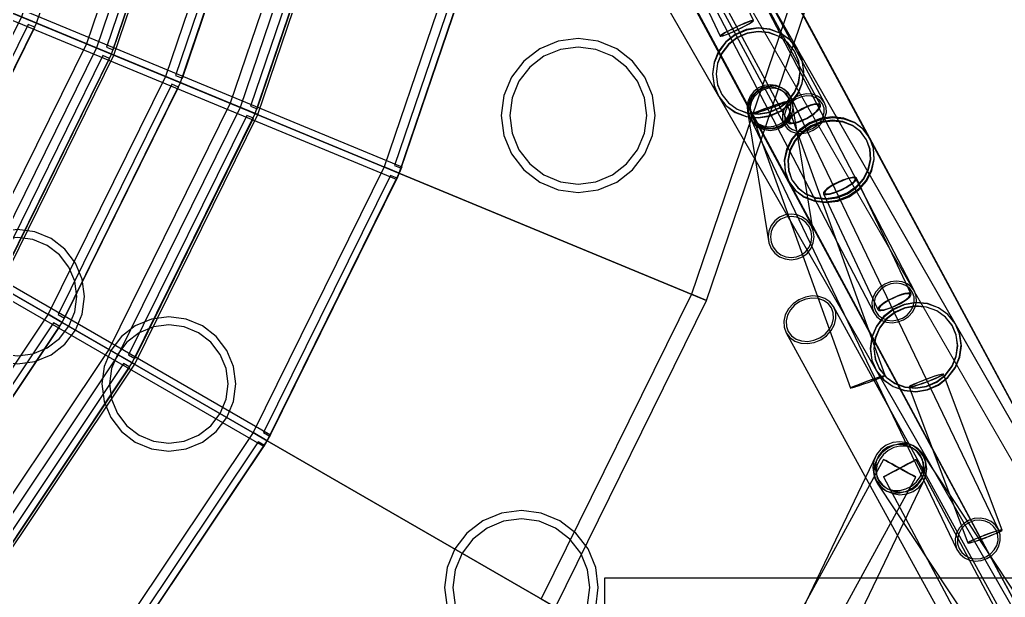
# Model space of a CAD drawing. Header units: millimetres. Extents: x -52000 to 54854, y -52000 to 53750.
# Drawn here: x 19107 to 30001, y -14342 to -7954 of the extents above; entities that cross this region are included whole.
import ezdxf

# ---------------------------------------------------------------- set-up
doc = ezdxf.new("R2010")
doc.units = ezdxf.units.MM
for name, color, linetype, lineweight in [('D-BMK-AXIS', 7, 'Continuous', 13), ('D-STR-BASE', 7, 'Continuous', 25), ('D-STR-DECK', 7, 'Continuous', 25), ('D-STR-STRC', 7, 'Continuous', 25)]:
    doc.layers.add(name, color=color, linetype=linetype, lineweight=lineweight)

msp = doc.modelspace()

# ---------------------------------------------------------------- linework, layer by layer
at = {"layer": 'D-BMK-AXIS'}
msp.add_lwpolyline([(0, 39259.8), (-34000, -19629.9), (34000, -19629.9)], close=True, dxfattribs=at)
at = {"layer": 'D-STR-BASE'}
msp.add_lwpolyline([(25571.8, -21129.9), (35500, -21129.9), (35500, -14129.9), (25571.8, -14129.9)], close=True, dxfattribs=at)
at = {"layer": 'D-STR-DECK'}
for points in [[(5543.3, -2296.1), (20120.6, -8334.2), (21036.3, -5636.7), (5795.6, -1552.9)], [(5543.3, -2296.1), (21711.2, -8993.1), (22699.3, -6082.2), (5795.6, -1552.9)], [(5543.3, -2296.1), (26700.1, -11059.6), (27915.3, -7479.9), (5795.6, -1552.9)], [(5196.2, -3000), (18860.6, -10889.2), (20120.6, -8334.2), (5543.3, -2296.1)], [(5196.2, -3000), (20351.6, -11750), (21711.2, -8993.1), (5543.3, -2296.1)], [(5196.2, -3000), (25028.1, -14450), (26700.1, -11059.6), (5543.3, -2296.1)], [(4760.1, -3652.6), (18643.8, -14305.9), (20351.6, -11750), (5196.2, -3000)], [(4760.1, -3652.6), (22927.9, -17593.2), (25028.1, -14450), (5196.2, -3000)], [(19127.2, -7922.7), (19293.5, -7991.6), (20171.5, -5404.9), (19997.7, -5358.4)], [(19843.4, -8219.4), (20148.3, -8345.7), (21065.3, -5644.4), (20746.5, -5559)], [(19954.3, -8265.3), (20120.6, -8334.2), (21036.3, -5636.7), (20862.4, -5590.1)], [(20066.2, -8256.3), (20140.2, -8286.8), (21022.9, -5686.2), (20945.7, -5665.3)], [(20717.8, -8581.6), (20884.1, -8650.5), (21834.5, -5850.5), (21660.6, -5804)], [(20830.4, -8570.8), (20904.4, -8601.2), (21820.7, -5902), (21743.4, -5881.1)], [(21434, -8878.3), (21738.9, -9004.5), (22728.2, -6090), (22409.5, -6004.6)], [(21544.9, -8924.2), (21711.2, -8993.1), (22699.3, -6082.2), (22525.4, -6035.7)], [(21658.3, -8911.4), (21732.3, -8941.9), (22684.9, -6135.7), (22607.6, -6114.8)], [(23135.5, -9583), (23301.8, -9651.9), (24362.2, -6527.8), (24188.4, -6481.3)], [(23250.4, -9566.5), (23324.4, -9597), (24346.8, -6585.2), (24269.6, -6564.3)], [(16968.1, -6947.2), (23330.5, -9582.6), (23273.1, -9721.2), (16910.7, -7085.8)], [(26533.8, -10990.7), (26700.1, -11059.6), (27915.3, -7479.9), (27741.4, -7433.3)], [(17929.4, -10351.6), (18085.3, -10441.6), (19293.5, -7991.6), (19127.2, -7922.7)], [(18040.5, -10359.1), (18109.9, -10398.9), (19274.6, -8037.1), (19200.8, -8006.3)], [(18600.8, -10739.2), (18886.6, -10904.2), (20148.3, -8345.7), (19843.4, -8219.4)], [(18704.7, -10799.2), (18860.6, -10889.2), (20120.6, -8334.2), (19954.3, -8265.3)], [(18816.8, -10804.9), (18886.2, -10844.7), (20100.9, -8381.6), (20027.1, -8350.8)], [(19420.4, -11212.4), (19576.3, -11302.4), (20884.1, -8650.5), (20717.8, -8581.6)], [(19533.5, -11216.4), (19602.9, -11256.2), (20863.6, -8699.6), (20789.8, -8668.9)], [(20091.8, -11600), (20377.6, -11765), (21738.9, -9004.5), (21434, -8878.3)], [(20195.7, -11660), (20351.6, -11750), (21711.2, -8993.1), (21544.9, -8924.2)], [(20309.8, -11662.2), (20379.2, -11702), (21689.9, -9044.2), (21616.1, -9013.4)], [(15916.2, -9102.6), (21880.1, -12545.9), (21805.1, -12675.8), (15841.2, -9232.5)], [(21686.7, -12520.8), (21842.6, -12610.8), (23301.8, -9651.9), (23135.5, -9583)], [(21802.9, -12519.5), (21872.2, -12559.3), (23278.9, -9706.8), (23205.1, -9676)], [(24872.2, -14360), (25028.1, -14450), (26700.1, -11059.6), (26533.8, -10990.7)], [(17790.7, -13651.3), (17933.6, -13760.9), (19576.3, -11302.4), (19420.4, -11212.4)], [(17902.3, -13670.1), (17965.9, -13718.6), (19549.6, -11348.5), (19480.4, -11308.3)], [(18405.8, -14123.3), (18667.6, -14324.2), (20377.6, -11765), (20091.8, -11600)], [(18501, -14196.3), (18643.8, -14305.9), (20351.6, -11750), (20195.7, -11660)], [(18613.9, -14213.4), (18677.5, -14261.9), (20323.9, -11797.9), (20254.7, -11757.8)], [(19866.9, -15244.4), (20009.7, -15354), (21842.6, -12610.8), (21686.7, -12520.8)], [(19982.2, -15258.2), (20045.8, -15306.8), (21812.8, -12662.2), (21743.6, -12622.1)]]:
    msp.add_lwpolyline(points, close=True, dxfattribs=at)
at = {"layer": 'D-STR-STRC'}
for points in [[(23212.8, -1049.4), (27556.9, -9114.2), (27589.9, -9157.3), (27635.9, -9189.2), (27691.8, -9207.9), (27753.8, -9211.9), (27817.5, -9201.1), (27878.7, -9176.2), (27933.3, -9138.8), (27977.4, -9091.5), (28008.1, -9037.5), (28023.3, -8980.6), (28021.9, -8924.6), (28004.1, -8873.3), (23660, -808.5)], [(24961.6, -4820.3), (27608.5, -9744.2), (27680.6, -9841.8), (27778.2, -9916.2), (27894.8, -9962.6), (28022.4, -9977.7), (28152.2, -9960.5), (28275.5, -9912.2), (28383.9, -9836), (28469.8, -9737.2), (28527.6, -9622.5), (28553.2, -9499.6), (28545, -9377.1), (28503.4, -9263.2), (25856.5, -4339.3)], [(25326.6, -5011), (28548.2, -11193.1), (28582.5, -11240.3), (28629.9, -11276.3), (28687, -11298.6), (28750.1, -11305.7), (28814.7, -11297.2), (28876.5, -11273.5), (28931.3, -11236.4), (28975.3, -11188.3), (29005.6, -11132.6), (29020, -11073), (29017.7, -11013.5), (28998.7, -10958.3), (25777.1, -4776.2)], [(25363.2, -4982.6), (26850.5, -8136.8), (26858.5, -8137.7), (26878.6, -8132.6), (26909.2, -8121.9), (26948.4, -8106.3), (26993.4, -8086.9), (27041.2, -8065), (27088.6, -8042), (27132.2, -8019.6), (27169.2, -7999.3), (27196.9, -7982.5), (27213.6, -7970.3), (27218.1, -7963.5), (25730.8, -4809.3)], [(25371.7, -6259.2), (26832.3, -8801.1), (26912.5, -8902.4), (27017, -8979.1), (27138.7, -9026), (27269.3, -9040), (27400, -9020.1), (27521.7, -8967.6), (27626.2, -8886.1), (27706.4, -8781.1), (27756.9, -8659.9), (27774.1, -8530.7), (27756.9, -8402.2), (27706.4, -8283.3), (26245.9, -5741.5)], [(31381.7, -14618.9), (27406.2, -7233.4), (27340.3, -7147.4), (27248.3, -7083.6), (27136.6, -7046.5), (27012.8, -7038.5), (26885.4, -7060.2), (26762.9, -7110.1), (26653.8, -7184.8), (26565.5, -7279.3), (26504, -7387), (26473.5, -7500.7), (26476.1, -7612.5), (26511.6, -7715), (30487.1, -15100.5)], [(26890.1, -7773), (27601.6, -9090.3), (27615, -9100.5), (27639.6, -9103.4), (27673.9, -9098.8), (27715.4, -9087.1), (27761.3, -9069), (27808.5, -9045.8), (27853.8, -9019), (27894.2, -8990.5), (27926.7, -8962.3), (27949.3, -8936.1), (27960.4, -8913.9), (27959.2, -8897.2), (27247.7, -7579.9)], [(31382.4, -14618.9), (28503.4, -9263.2), (28432.9, -9168.5), (28336.7, -9096.7), (28221.3, -9052.6), (28094.7, -9039.3), (27965.4, -9057.6), (27842.3, -9106.3), (27733.8, -9182.1), (27647.2, -9279.8), (27588.5, -9392.8), (27561.6, -9513.3), (27568.5, -9633.2), (27608.5, -9744.2), (30487.5, -15099.9)], [(31964.4, -18158.4), (28104, -11127.9), (28063.6, -11075.5), (28008, -11036.6), (27941.1, -11013.7), (27867.3, -11008.4), (27791.7, -11021.1), (27719.5, -11050.9), (27655.6, -11095.9), (27604.3, -11152.8), (27569.2, -11217.9), (27552.5, -11286.6), (27555.6, -11354.4), (27578.1, -11416.7), (31438.4, -18447.2)], [(31342.5, -14611.7), (29446.9, -11312.6), (29367.1, -11214.6), (29263.2, -11141.3), (29142.1, -11097.5), (29012.2, -11086.3), (28882.3, -11108.4), (28761.2, -11162.3), (28657.2, -11244.4), (28577.4, -11349.1), (28527.3, -11469.1), (28510.2, -11596.4), (28527.3, -11722.3), (28577.4, -11838.1), (30473.1, -15137.3)], [(27694.9, -15993), (29093.6, -13067.9), (29123.4, -12998.2), (29133.5, -12922.8), (29123.4, -12847), (29093.6, -12775.8), (29046.2, -12714.1), (28984.4, -12666.2), (28912.5, -12635.2), (28835.3, -12623.3), (28758.1, -12631.4), (28686.2, -12658.8), (28624.4, -12703.7), (28577, -12763), (27178.3, -15688.1)], [(33085.7, -18792), (29085.4, -12749.8), (29039.8, -12699.5), (28980.3, -12663.8), (28910.9, -12645.3), (28836.3, -12645.2), (28761.6, -12663.5), (28692, -12699), (28632.2, -12749.3), (28586.1, -12810.8), (28557.1, -12879.5), (28547, -12950.7), (28556.6, -13019.4), (28585.1, -13081), (32585.4, -19123.2)]]:
    msp.add_lwpolyline(points, dxfattribs=at)
for points in [[(27269.3, -8044.4), (27138.7, -8064.3), (27017, -8116.8), (26912.5, -8198.3), (26832.3, -8303.3), (26781.8, -8424.5), (26764.6, -8553.7), (26781.8, -8682.2), (26832.3, -8801.1), (26912.5, -8902.4), (27017, -8979.1), (27138.7, -9026), (27269.3, -9040), (27400, -9020.1), (27521.7, -8967.6), (27626.2, -8886.1), (27706.4, -8781.1), (27756.9, -8659.9), (27774.1, -8530.7), (27756.9, -8402.2), (27706.4, -8283.3), (27626.2, -8182.1), (27521.7, -8105.3), (27400, -8058.4)], [(26765.9, -8558.3), (26783.1, -8685.5), (26833.4, -8803), (28576.2, -11836.1), (28656.2, -11935.8), (28760.5, -12010.9), (28881.9, -12056.4), (29012.2, -12069), (29142.5, -12048), (29263.9, -11994.8), (29368.1, -11913.1), (29448.1, -11808.3), (29498.4, -11687.6), (29515.6, -11559.3), (29498.4, -11432), (29448.1, -11314.6), (27705.3, -8281.4), (27625.3, -8181.7), (27521, -8106.6), (27399.6, -8061.2), (27269.3, -8048.5), (27139.1, -8069.5), (27017.6, -8122.7), (26913.4, -8204.5), (26833.4, -8309.3), (26783.1, -8430)], [(27269.3, -8048.5), (27139.1, -8069.5), (27017.6, -8122.7), (26913.4, -8204.5), (26833.4, -8309.3), (26783.1, -8430), (26765.9, -8558.3), (26783.1, -8685.5), (26833.4, -8803), (26913.4, -8902.7), (27017.6, -8977.8), (27139.1, -9023.2), (27269.3, -9035.9), (27399.6, -9014.9), (27521, -8961.7), (27625.3, -8879.9), (27705.3, -8775.1), (27755.6, -8654.4), (27772.8, -8526.1), (27755.6, -8398.9), (27705.3, -8281.4), (27625.3, -8181.7), (27521, -8106.6), (27399.6, -8061.2)], [(27218.1, -7963.5), (27210, -7962.6), (27189.9, -7967.7), (27159.3, -7978.4), (27120.1, -7994), (27075.1, -8013.4), (27027.3, -8035.3), (26979.9, -8058.3), (26936.3, -8080.6), (26899.4, -8101), (26871.6, -8117.8), (26854.9, -8130), (26850.5, -8136.8), (26858.5, -8137.7), (26878.6, -8132.6), (26909.2, -8121.9), (26948.4, -8106.3), (26993.4, -8086.9), (27041.2, -8065), (27088.6, -8042), (27132.2, -8019.6), (27169.2, -7999.3), (27196.9, -7982.5), (27213.6, -7970.3)], [(27203.6, -7970.3), (27196.2, -7969.5), (27177.7, -7974.2), (27149.4, -7984), (27113.4, -7998.4), (27071.9, -8016.3), (27027.8, -8036.5), (26984.2, -8057.6), (26944, -8078.2), (26910, -8097), (26884.4, -8112.5), (26869, -8123.7), (26864.9, -8130), (26872.4, -8130.8), (26890.8, -8126.1), (26919.1, -8116.3), (26955.2, -8101.9), (26996.7, -8084), (27040.7, -8063.8), (27084.3, -8042.7), (27124.5, -8022), (27158.5, -8003.3), (27184.1, -7987.8), (27199.5, -7976.6)], [(26130.9, -9013.9), (26101.9, -8793.7), (26017, -8588.6), (25881.8, -8412.5), (25705.7, -8277.3), (25500.5, -8192.4), (25280.4, -8163.4), (25060.3, -8192.4), (24855.2, -8277.3), (24679, -8412.5), (24543.9, -8588.6), (24458.9, -8793.7), (24429.9, -9013.9), (24458.9, -9234), (24543.9, -9439.1), (24679, -9615.2), (24855.2, -9750.4), (25060.3, -9835.4), (25280.4, -9864.3), (25500.5, -9835.4), (25705.7, -9750.4), (25881.8, -9615.2), (26017, -9439.1), (26101.9, -9234)], [(26130.9, -9013.9), (26101.9, -8793.7), (26017, -8588.6), (25881.8, -8412.5), (25705.7, -8277.3), (25500.5, -8192.4), (25280.4, -8163.4), (25060.3, -8192.4), (24855.2, -8277.3), (24679, -8412.5), (24543.9, -8588.6), (24458.9, -8793.7), (24429.9, -9013.9), (24458.9, -9234), (24543.9, -9439.1), (24679, -9615.2), (24855.2, -9750.4), (25060.3, -9835.4), (25280.4, -9864.3), (25500.5, -9835.4), (25705.7, -9750.4), (25881.8, -9615.2), (26017, -9439.1), (26101.9, -9234)], [(27269.3, -8083.6), (27149, -8102), (27036.9, -8150.3), (26940.6, -8225.4), (26866.7, -8322.1), (26820.2, -8433.8), (26804.4, -8552.8), (26820.2, -8671.1), (26866.7, -8780.7), (26940.6, -8874), (27036.9, -8944.7), (27149, -8987.9), (27269.3, -9000.8), (27389.7, -8982.4), (27501.8, -8934.1), (27598.1, -8859), (27672, -8762.3), (27718.5, -8650.7), (27734.3, -8531.6), (27718.5, -8413.3), (27672, -8303.7), (27598.1, -8210.4), (27501.8, -8139.7), (27389.7, -8096.5)], [(27269.3, -8087.4), (27149.3, -8106.7), (27037.5, -8155.7), (26941.4, -8231.1), (26867.7, -8327.6), (26821.4, -8438.8), (26805.6, -8557), (26821.4, -8674.2), (26867.7, -8782.4), (26941.4, -8874.3), (27037.5, -8943.5), (27149.3, -8985.3), (27269.3, -8997), (27389.4, -8977.7), (27501.2, -8928.7), (27597.3, -8853.3), (27671, -8756.8), (27717.3, -8645.6), (27733.1, -8527.4), (27717.3, -8410.2), (27671, -8302), (27597.3, -8210.1), (27501.2, -8140.9), (27389.4, -8099.1)], [(26037.9, -9013.9), (26012.1, -8817.8), (25936.4, -8635.1), (25816.1, -8478.2), (25659.2, -8357.8), (25476.5, -8282.2), (25280.4, -8256.3), (25084.4, -8282.2), (24901.7, -8357.8), (24744.8, -8478.2), (24624.4, -8635.1), (24548.7, -8817.8), (24522.9, -9013.9), (24548.7, -9209.9), (24624.4, -9392.6), (24744.8, -9549.5), (24901.7, -9669.9), (25084.4, -9745.6), (25280.4, -9771.4), (25476.5, -9745.6), (25659.2, -9669.9), (25816.1, -9549.5), (25936.4, -9392.6), (26012.1, -9209.9)], [(26037.9, -9013.9), (26012.1, -8817.8), (25936.4, -8635.1), (25816.1, -8478.2), (25659.2, -8357.8), (25476.5, -8282.2), (25280.4, -8256.3), (25084.4, -8282.2), (24901.7, -8357.8), (24744.8, -8478.2), (24624.4, -8635.1), (24548.7, -8817.8), (24522.9, -9013.9), (24548.7, -9209.9), (24624.4, -9392.6), (24744.8, -9549.5), (24901.7, -9669.9), (25084.4, -9745.6), (25280.4, -9771.4), (25476.5, -9745.6), (25659.2, -9669.9), (25816.1, -9549.5), (25936.4, -9392.6), (26012.1, -9209.9)], [(27147.9, -8926.6), (27156.6, -8991.9), (27388.9, -10422.6), (27414.2, -10483.4), (27454.6, -10535.6), (27507.2, -10575.6), (27568.4, -10600.7), (27634.2, -10609.1), (27699.9, -10600.4), (27761.1, -10575.1), (27813.7, -10534.8), (27854.1, -10482.5), (27879.5, -10421.6), (27888.1, -10356.3), (27879.5, -10291), (27647.2, -8860.3), (27621.8, -8799.5), (27581.5, -8747.3), (27528.9, -8707.3), (27467.6, -8682.2), (27401.9, -8673.8), (27336.2, -8682.5), (27274.9, -8707.9), (27222.3, -8748.1), (27182, -8800.4), (27156.6, -8861.3)], [(27401.9, -8673.8), (27336.2, -8682.5), (27274.9, -8707.9), (27222.3, -8748.1), (27182, -8800.4), (27156.6, -8861.3), (27147.9, -8926.6), (27156.6, -8991.9), (27182, -9052.7), (27222.3, -9104.9), (27274.9, -9144.9), (27336.2, -9170), (27401.9, -9178.4), (27467.6, -9169.7), (27528.9, -9144.3), (27581.5, -9104.1), (27621.8, -9051.8), (27647.2, -8990.9), (27655.9, -8925.6), (27647.2, -8860.3), (27621.8, -8799.5), (27581.5, -8747.3), (27528.9, -8707.3), (27467.6, -8682.2)], [(27158.1, -8913.5), (27159.7, -8975.4), (27178, -9033.8), (29467.6, -13813.3), (29501.6, -13864.2), (29548.9, -13904.2), (29606.3, -13930.5), (29669.8, -13941.3), (29735.2, -13935.9), (29797.9, -13914.7), (29853.7, -13879.1), (29898.9, -13831.6), (29930.2, -13775.3), (29945.7, -13714.1), (29944.2, -13652.2), (29925.8, -13593.8), (27636.2, -8814.3), (27602.2, -8763.4), (27554.9, -8723.4), (27497.6, -8697.1), (27434, -8686.3), (27368.7, -8691.7), (27305.9, -8712.9), (27250.1, -8748.5), (27205, -8796), (27173.6, -8852.3)], [(27636.2, -8814.3), (27602.2, -8763.4), (27554.9, -8723.4), (27497.6, -8697.1), (27434, -8686.3), (27368.7, -8691.7), (27305.9, -8712.9), (27250.1, -8748.5), (27205, -8796), (27173.6, -8852.3), (27158.1, -8913.5), (27159.7, -8975.4), (27178, -9033.8), (27212, -9084.7), (27259.3, -9124.7), (27316.7, -9151), (27380.2, -9161.8), (27445.5, -9156.4), (27508.3, -9135.2), (27564.1, -9099.6), (27609.3, -9052.1), (27640.6, -8995.8), (27656.1, -8934.6), (27654.6, -8872.7)], [(27401.9, -8698.6), (27342.6, -8706.5), (27287.4, -8729.3), (27240, -8765.6), (27203.6, -8812.8), (27180.7, -8867.7), (27172.9, -8926.6), (27180.7, -8985.5), (27203.6, -9040.3), (27240, -9087.3), (27287.4, -9123.4), (27342.6, -9146), (27401.9, -9153.6), (27461.2, -9145.7), (27516.4, -9122.9), (27563.8, -9086.6), (27600.2, -9039.4), (27623.1, -8984.5), (27630.9, -8925.6), (27623.1, -8866.8), (27600.2, -8811.9), (27563.8, -8764.9), (27516.4, -8728.8), (27461.2, -8706.2)], [(27613.6, -8825.1), (27583, -8779.2), (27540.4, -8743.2), (27488.6, -8719.5), (27431.4, -8709.7), (27372.5, -8714.5), (27315.9, -8733.7), (27265.6, -8765.8), (27224.9, -8808.6), (27196.6, -8859.4), (27182.6, -8914.5), (27184, -8970.3), (27200.6, -9023), (27231.2, -9068.9), (27273.9, -9104.9), (27325.6, -9128.6), (27382.8, -9138.4), (27441.8, -9133.6), (27498.3, -9114.5), (27548.7, -9082.4), (27589.4, -9039.5), (27617.6, -8988.7), (27631.6, -8933.6), (27630.2, -8877.8)], [(28004.1, -8873.3), (27971, -8830.1), (27925, -8798.2), (27869.1, -8779.5), (27807.2, -8775.5), (27743.4, -8786.3), (27682.2, -8811.3), (27627.7, -8848.7), (27583.6, -8895.9), (27552.9, -8949.9), (27537.7, -9006.8), (27539, -9062.8), (27556.9, -9114.2), (27589.9, -9157.3), (27635.9, -9189.2), (27691.8, -9207.9), (27753.8, -9211.9), (27817.5, -9201.1), (27878.7, -9176.2), (27933.3, -9138.8), (27977.4, -9091.5), (28008.1, -9037.5), (28023.3, -8980.6), (28021.9, -8924.6)], [(27982.1, -8885.1), (27952.3, -8846.2), (27910.8, -8817.4), (27860.4, -8800.6), (27804.6, -8797), (27747.1, -8806.7), (27691.9, -8829.2), (27642.7, -8862.9), (27602.9, -8905.6), (27575.3, -8954.2), (27561.6, -9005.5), (27562.8, -9056), (27578.9, -9102.3), (27608.7, -9141.2), (27650.2, -9170), (27700.6, -9186.8), (27756.4, -9190.5), (27813.9, -9180.7), (27869.1, -9158.2), (27918.2, -9124.5), (27958, -9081.9), (27985.7, -9033.2), (27999.4, -8981.9), (27998.1, -8931.4)], [(27199.5, -8999.2), (28291.1, -12027.7), (28298.2, -12027), (28317.9, -12021.7), (28348.8, -12012.1), (28388.7, -11998.8), (28435.1, -11982.9), (28484.6, -11965.3), (28534, -11947.2), (28579.9, -11929.9), (28619.1, -11914.6), (28649, -11902.3), (28667.5, -11893.9), (28673.4, -11889.9), (27581.8, -8861.4), (27574.7, -8862.1), (27555, -8867.4), (27524.2, -8877), (27484.2, -8890.2), (27437.9, -8906.2), (27388.3, -8923.8), (27338.9, -8941.8), (27293, -8959.1), (27253.8, -8974.4), (27223.9, -8986.7), (27205.4, -8995.2)], [(27581.8, -8861.4), (27574.7, -8862.1), (27555, -8867.4), (27524.2, -8877), (27484.2, -8890.2), (27437.9, -8906.2), (27388.3, -8923.8), (27338.9, -8941.8), (27293, -8959.1), (27253.8, -8974.4), (27223.9, -8986.7), (27205.4, -8995.2), (27199.5, -8999.2), (27206.6, -8998.5), (27226.3, -8993.2), (27257.1, -8983.6), (27297.1, -8970.4), (27343.4, -8954.4), (27393, -8936.8), (27442.4, -8918.7), (27488.3, -8901.5), (27527.5, -8886.2), (27557.4, -8873.9), (27575.9, -8865.4)], [(27566.8, -8866.8), (27560.2, -8867.4), (27542.1, -8872.3), (27513.7, -8881.2), (27476.8, -8893.4), (27434.1, -8908.1), (27388.5, -8924.3), (27343, -8940.9), (27300.7, -8956.8), (27264.6, -8970.9), (27237.1, -8982.3), (27220, -8990.1), (27214.5, -8993.8), (27221.1, -8993.2), (27239.2, -8988.3), (27267.7, -8979.4), (27304.5, -8967.2), (27347.2, -8952.5), (27392.8, -8936.3), (27438.3, -8919.6), (27480.6, -8903.7), (27516.7, -8889.6), (27544.2, -8878.3), (27561.3, -8870.5)], [(27959.2, -8897.2), (27945.8, -8887), (27921.2, -8884.1), (27887, -8888.7), (27845.5, -8900.4), (27799.5, -8918.5), (27752.3, -8941.7), (27707, -8968.5), (27666.7, -8997), (27634.1, -9025.2), (27611.5, -9051.4), (27600.5, -9073.6), (27601.6, -9090.3), (27615, -9100.5), (27639.6, -9103.4), (27673.9, -9098.8), (27715.4, -9087.1), (27761.3, -9069), (27808.5, -9045.8), (27853.8, -9019), (27894.2, -8990.5), (27926.7, -8962.3), (27949.3, -8936.1), (27960.4, -8913.9)], [(27945.1, -8904.8), (27932.8, -8895.4), (27910.1, -8892.7), (27878.6, -8896.9), (27840.4, -8907.7), (27798, -8924.4), (27754.5, -8945.8), (27712.8, -8970.5), (27675.6, -8996.7), (27645.6, -9022.8), (27624.8, -9046.8), (27614.6, -9067.3), (27615.7, -9082.7), (27628, -9092.1), (27650.7, -9094.8), (27682.3, -9090.5), (27720.5, -9079.7), (27762.8, -9063.1), (27806.3, -9041.7), (27848.1, -9017), (27885.2, -8990.8), (27915.2, -8964.7), (27936, -8940.7), (27946.2, -8920.2)], [(28503.4, -9263.2), (28431.3, -9165.7), (28333.7, -9091.2), (28217.1, -9044.8), (28089.5, -9029.7), (27959.7, -9046.9), (27836.4, -9095.2), (27728.1, -9171.4), (27642.1, -9270.2), (27584.3, -9385), (27558.7, -9507.8), (27566.9, -9630.3), (27608.5, -9744.2), (27680.6, -9841.8), (27778.2, -9916.2), (27894.8, -9962.6), (28022.4, -9977.7), (28152.2, -9960.5), (28275.5, -9912.2), (28383.9, -9836), (28469.8, -9737.2), (28527.6, -9622.5), (28553.2, -9499.6), (28545, -9377.1)], [(28503.4, -9263.2), (28432.9, -9168.5), (28336.7, -9096.7), (28221.3, -9052.6), (28094.7, -9039.3), (27965.4, -9057.6), (27842.3, -9106.3), (27733.8, -9182.1), (27647.2, -9279.8), (27588.5, -9392.8), (27561.6, -9513.3), (27568.5, -9633.2), (27608.5, -9744.2), (27679, -9838.9), (27775.3, -9910.7), (27890.6, -9954.8), (28017.2, -9968.1), (28146.5, -9949.8), (28269.6, -9901.1), (28378.1, -9825.3), (28464.7, -9727.6), (28523.4, -9614.6), (28550.3, -9494.1), (28543.5, -9374.2)], [(28468.2, -9282.1), (28401.8, -9192.3), (28311.8, -9123.7), (28204.4, -9080.9), (28086.9, -9067), (27967.3, -9082.9), (27853.7, -9127.4), (27753.9, -9197.6), (27674.7, -9288.6), (27621.4, -9394.3), (27597.8, -9507.5), (27605.4, -9620.4), (27643.7, -9725.3), (27710.1, -9815.1), (27800.1, -9883.8), (27907.5, -9926.5), (28025, -9940.4), (28144.7, -9924.5), (28258.2, -9880), (28358, -9809.8), (28437.3, -9718.8), (28490.5, -9613.1), (28514.1, -9500), (28506.5, -9387.1)], [(28468.2, -9282.1), (28403.2, -9194.9), (28314.6, -9128.8), (28208.3, -9088.1), (28091.6, -9075.9), (27972.6, -9092.7), (27859.2, -9137.6), (27759.2, -9207.4), (27679.4, -9297.5), (27625.3, -9401.5), (27600.6, -9512.6), (27606.9, -9623), (27643.7, -9725.3), (27708.7, -9812.5), (27797.4, -9878.7), (27903.6, -9919.3), (28020.3, -9931.6), (28139.4, -9914.7), (28252.8, -9869.8), (28352.7, -9800), (28432.5, -9710), (28486.6, -9605.9), (28511.4, -9494.9), (28505.1, -9384.4)], [(27990.5, -9878.7), (28592.2, -11160.8), (28603.6, -11168.6), (28626.7, -11170.1), (28659.9, -11165), (28701.1, -11153.7), (28747.5, -11137.1), (28795.7, -11116.1), (28842.7, -11092.4), (28885.1, -11067.4), (28920.1, -11042.9), (28945.3, -11020.5), (28958.9, -11001.8), (28960.1, -10988.1), (28358.4, -9706), (28347, -9698.2), (28324, -9696.7), (28290.7, -9701.8), (28249.5, -9713.1), (28203.1, -9729.7), (28154.9, -9750.6), (28107.9, -9774.4), (28065.5, -9799.4), (28030.5, -9823.9), (28005.3, -9846.3), (27991.7, -9865)], [(28358.4, -9706), (28347, -9698.2), (28324, -9696.7), (28290.7, -9701.8), (28249.5, -9713.1), (28203.1, -9729.7), (28154.9, -9750.6), (28107.9, -9774.4), (28065.5, -9799.4), (28030.5, -9823.9), (28005.3, -9846.3), (27991.7, -9865), (27990.5, -9878.7), (28001.8, -9886.5), (28024.9, -9888), (28058.2, -9882.9), (28099.4, -9871.6), (28145.7, -9855), (28194, -9834.1), (28241, -9810.3), (28283.4, -9785.3), (28318.4, -9760.8), (28343.5, -9738.4), (28357.2, -9719.8)], [(28343.9, -9712.8), (28333.5, -9705.6), (28312.2, -9704.3), (28281.5, -9708.9), (28243.5, -9719.3), (28200.9, -9734.7), (28156.4, -9753.9), (28113.2, -9775.8), (28074.1, -9798.8), (28041.9, -9821.4), (28018.7, -9842), (28006.1, -9859.2), (28005, -9871.9), (28015.4, -9879.1), (28036.7, -9880.4), (28067.4, -9875.8), (28105.3, -9865.4), (28148, -9850.1), (28192.5, -9830.8), (28235.7, -9808.9), (28274.8, -9785.9), (28307, -9763.3), (28330.2, -9742.7), (28342.8, -9725.5)], [(27634.2, -10104.5), (27568.4, -10113.2), (27507.2, -10138.6), (27454.6, -10178.8), (27414.2, -10231.1), (27388.9, -10292), (27380.2, -10357.4), (27388.9, -10422.6), (27414.2, -10483.4), (27454.6, -10535.6), (27507.2, -10575.6), (27568.4, -10600.7), (27634.2, -10609.1), (27699.9, -10600.4), (27761.1, -10575.1), (27813.7, -10534.8), (27854.1, -10482.5), (27879.5, -10421.6), (27888.1, -10356.3), (27879.5, -10291), (27854.1, -10230.2), (27813.7, -10178), (27761.1, -10138), (27699.9, -10112.9)], [(27634.2, -10129.3), (27574.9, -10137.2), (27519.7, -10160), (27472.3, -10196.3), (27435.9, -10243.5), (27413, -10298.4), (27405.2, -10357.3), (27413, -10416.2), (27435.9, -10471), (27472.3, -10518), (27519.7, -10554.1), (27574.9, -10576.7), (27634.2, -10584.3), (27693.4, -10576.4), (27748.6, -10553.6), (27796.1, -10517.3), (27832.4, -10470.1), (27855.3, -10415.2), (27863.1, -10356.3), (27855.3, -10297.5), (27832.4, -10242.6), (27796.1, -10195.6), (27748.6, -10159.6), (27693.4, -10136.9)], [(19824, -11017.3), (19798.8, -10825.4), (19724.7, -10646.5), (19606.8, -10493), (19453.3, -10375.1), (19274.4, -10301.1), (19082.5, -10275.8), (18890.6, -10301.1), (18711.8, -10375.1), (18558.2, -10493), (18440.4, -10646.5), (18366.3, -10825.4), (18341, -11017.3), (18366.3, -11209.2), (18440.4, -11388.1), (18558.2, -11541.6), (18711.8, -11659.5), (18890.6, -11733.5), (19082.5, -11758.8), (19274.4, -11733.5), (19453.3, -11659.5), (19606.8, -11541.6), (19724.7, -11388.1), (19798.8, -11209.2)], [(19824, -11017.3), (19798.8, -10825.4), (19724.7, -10646.5), (19606.8, -10493), (19453.3, -10375.1), (19274.4, -10301.1), (19082.5, -10275.8), (18890.6, -10301.1), (18711.8, -10375.1), (18558.2, -10493), (18440.4, -10646.5), (18366.3, -10825.4), (18341, -11017.3), (18366.3, -11209.2), (18440.4, -11388.1), (18558.2, -11541.6), (18711.8, -11659.5), (18890.6, -11733.5), (19082.5, -11758.8), (19274.4, -11733.5), (19453.3, -11659.5), (19606.8, -11541.6), (19724.7, -11388.1), (19798.8, -11209.2)], [(19737.7, -11017.3), (19715.4, -10847.7), (19649.9, -10689.7), (19545.8, -10554), (19410.1, -10449.9), (19252.1, -10384.4), (19082.5, -10362.1), (18912.9, -10384.4), (18754.9, -10449.9), (18619.2, -10554), (18515.1, -10689.7), (18449.6, -10847.7), (18427.3, -11017.3), (18449.6, -11186.9), (18515.1, -11344.9), (18619.2, -11480.6), (18754.9, -11584.7), (18912.9, -11650.2), (19082.5, -11672.5), (19252.1, -11650.2), (19410.1, -11584.7), (19545.8, -11480.6), (19649.9, -11344.9), (19715.4, -11186.9)], [(19737.7, -11017.3), (19715.4, -10847.7), (19649.9, -10689.7), (19545.8, -10554), (19410.1, -10449.9), (19252.1, -10384.4), (19082.5, -10362.1), (18912.9, -10384.4), (18754.9, -10449.9), (18619.2, -10554), (18515.1, -10689.7), (18449.6, -10847.7), (18427.3, -11017.3), (18449.6, -11186.9), (18515.1, -11344.9), (18619.2, -11480.6), (18754.9, -11584.7), (18912.9, -11650.2), (19082.5, -11672.5), (19252.1, -11650.2), (19410.1, -11584.7), (19545.8, -11480.6), (19649.9, -11344.9), (19715.4, -11186.9)], [(28998.7, -10958.3), (28964.3, -10911.1), (28916.9, -10875.2), (28859.8, -10852.8), (28796.8, -10845.7), (28732.1, -10854.3), (28670.3, -10877.9), (28615.5, -10915), (28571.5, -10963.1), (28541.2, -11018.8), (28526.8, -11078.5), (28529.1, -11137.9), (28548.2, -11193.1), (28582.5, -11240.3), (28629.9, -11276.3), (28687, -11298.6), (28750.1, -11305.7), (28814.7, -11297.2), (28876.5, -11273.5), (28931.3, -11236.4), (28975.3, -11188.3), (29005.6, -11132.6), (29020, -11073), (29017.7, -11013.5)], [(28976.5, -10969.9), (28945.5, -10927.3), (28902.8, -10894.9), (28851.3, -10874.8), (28794.5, -10868.3), (28736.2, -10876.1), (28680.5, -10897.4), (28631.1, -10930.8), (28591.4, -10974.2), (28564.1, -11024.4), (28551.1, -11078.2), (28553.2, -11131.8), (28570.3, -11181.5), (28601.3, -11224.1), (28644, -11256.5), (28695.5, -11276.7), (28752.4, -11283.1), (28810.6, -11275.4), (28866.3, -11254.1), (28915.7, -11220.6), (28955.4, -11177.3), (28982.7, -11127), (28995.7, -11073.2), (28993.6, -11019.7)], [(28960.1, -10988.1), (28948.8, -10980.2), (28925.7, -10978.8), (28892.4, -10983.9), (28851.2, -10995.1), (28804.9, -11011.8), (28756.6, -11032.7), (28709.6, -11056.5), (28667.2, -11081.5), (28632.3, -11106), (28607.1, -11128.3), (28593.4, -11147), (28592.2, -11160.8), (28603.6, -11168.6), (28626.7, -11170.1), (28659.9, -11165), (28701.1, -11153.7), (28747.5, -11137.1), (28795.7, -11116.1), (28842.7, -11092.4), (28885.1, -11067.4), (28920.1, -11042.9), (28945.3, -11020.5), (28958.9, -11001.8)], [(28945.6, -10994.9), (28935.2, -10987.7), (28913.9, -10986.3), (28883.2, -10991), (28845.3, -11001.4), (28802.6, -11016.7), (28758.1, -11036), (28714.9, -11057.9), (28675.8, -11080.9), (28643.6, -11103.5), (28620.4, -11124.1), (28607.8, -11141.3), (28606.7, -11154), (28617.1, -11161.2), (28638.4, -11162.5), (28669.1, -11157.8), (28707.1, -11147.5), (28749.7, -11132.1), (28794.2, -11112.9), (28837.4, -11091), (28876.5, -11067.9), (28908.7, -11045.4), (28931.9, -11024.8), (28944.5, -11007.6)], [(28104, -11127.9), (28063.6, -11075.5), (28008, -11036.6), (27941.1, -11013.7), (27867.3, -11008.4), (27791.7, -11021.1), (27719.5, -11050.9), (27655.6, -11095.9), (27604.3, -11152.8), (27569.2, -11217.9), (27552.5, -11286.6), (27555.6, -11354.4), (27578.1, -11416.7), (27618.5, -11469), (27674.1, -11508), (27741, -11530.9), (27814.8, -11536.1), (27890.4, -11523.4), (27962.6, -11493.6), (28026.5, -11448.7), (28077.8, -11391.7), (28112.9, -11326.7), (28129.5, -11257.9), (28126.5, -11190.1)], [(28079.5, -11141.3), (28042.8, -11093.9), (27992.4, -11058.6), (27931.7, -11037.8), (27864.8, -11033), (27796.3, -11044.6), (27730.9, -11071.6), (27672.9, -11112.3), (27626.4, -11163.9), (27594.5, -11222.9), (27579.5, -11285.3), (27582.2, -11346.8), (27602.6, -11403.2), (27639.3, -11450.7), (27689.7, -11486), (27750.4, -11506.7), (27817.3, -11511.5), (27885.8, -11500), (27951.2, -11472.9), (28009.2, -11432.2), (28055.7, -11380.6), (28087.5, -11321.6), (28102.6, -11259.2), (28099.9, -11197.7)], [(29012.2, -11081.7), (28881.9, -11102.7), (28760.5, -11155.9), (28656.2, -11237.6), (28576.2, -11342.4), (28525.9, -11463.1), (28508.8, -11591.4), (28525.9, -11718.7), (28576.2, -11836.1), (28656.2, -11935.8), (28760.5, -12010.9), (28881.9, -12056.4), (29012.2, -12069), (29142.5, -12048), (29263.9, -11994.8), (29368.1, -11913.1), (29448.1, -11808.3), (29498.4, -11687.6), (29515.6, -11559.3), (29498.4, -11432), (29448.1, -11314.6), (29368.1, -11214.9), (29263.9, -11139.8), (29142.5, -11094.3)], [(29012.2, -11086.3), (28882.3, -11108.4), (28761.2, -11162.3), (28657.2, -11244.4), (28577.4, -11349.1), (28527.3, -11469.1), (28510.2, -11596.4), (28527.3, -11722.3), (28577.4, -11838.1), (28657.2, -11936.1), (28761.2, -12009.5), (28882.3, -12053.2), (29012.2, -12064.4), (29142.1, -12042.3), (29263.2, -11988.4), (29367.1, -11906.3), (29446.9, -11801.6), (29497.1, -11681.6), (29514.2, -11554.3), (29497.1, -11428.4), (29446.9, -11312.6), (29367.1, -11214.6), (29263.2, -11141.3), (29142.1, -11097.5)], [(29012.2, -11120.5), (28892.1, -11139.9), (28780.3, -11188.9), (28684.2, -11264.2), (28610.5, -11360.8), (28564.2, -11472), (28548.4, -11590.2), (28564.2, -11707.4), (28610.5, -11815.6), (28684.2, -11907.4), (28780.3, -11976.6), (28892.1, -12018.5), (29012.2, -12030.2), (29132.2, -12010.8), (29244.1, -11961.8), (29340.1, -11886.5), (29413.8, -11789.9), (29460.1, -11678.7), (29475.9, -11560.5), (29460.1, -11443.3), (29413.8, -11335.1), (29340.1, -11243.3), (29244.1, -11174.1), (29132.2, -11132.2)], [(29012.2, -11124.8), (28892.5, -11145.2), (28780.9, -11194.8), (28685.2, -11270.5), (28611.7, -11366.9), (28565.5, -11477.5), (28549.7, -11594.8), (28565.5, -11710.7), (28611.7, -11817.5), (28685.2, -11907.7), (28780.9, -11975.3), (28892.5, -12015.6), (29012.2, -12025.9), (29131.9, -12005.5), (29243.4, -11955.9), (29339.2, -11880.2), (29412.7, -11783.8), (29458.9, -11673.2), (29474.6, -11555.9), (29458.9, -11440), (29412.7, -11333.2), (29339.2, -11243), (29243.4, -11175.4), (29131.9, -11135.1)], [(21496.8, -11983.1), (21471.5, -11791.2), (21397.4, -11612.3), (21279.6, -11458.7), (21126, -11340.9), (20947.2, -11266.8), (20755.3, -11241.6), (20563.4, -11266.8), (20384.5, -11340.9), (20231, -11458.7), (20113.1, -11612.3), (20039, -11791.2), (20013.8, -11983.1), (20039, -12175), (20113.1, -12353.8), (20231, -12507.4), (20384.5, -12625.2), (20563.4, -12699.3), (20755.3, -12724.6), (20947.2, -12699.3), (21126, -12625.2), (21279.6, -12507.4), (21397.4, -12353.8), (21471.5, -12175)], [(21496.8, -11983.1), (21471.5, -11791.2), (21397.4, -11612.3), (21279.6, -11458.7), (21126, -11340.9), (20947.2, -11266.8), (20755.3, -11241.6), (20563.4, -11266.8), (20384.5, -11340.9), (20231, -11458.7), (20113.1, -11612.3), (20039, -11791.2), (20013.8, -11983.1), (20039, -12175), (20113.1, -12353.8), (20231, -12507.4), (20384.5, -12625.2), (20563.4, -12699.3), (20755.3, -12724.6), (20947.2, -12699.3), (21126, -12625.2), (21279.6, -12507.4), (21397.4, -12353.8), (21471.5, -12175)], [(21410.5, -11983.1), (21388.1, -11813.5), (21322.7, -11655.5), (21218.6, -11519.8), (21082.9, -11415.7), (20924.9, -11350.2), (20755.3, -11327.9), (20585.7, -11350.2), (20427.7, -11415.7), (20292, -11519.8), (20187.9, -11655.5), (20122.4, -11813.5), (20100.1, -11983.1), (20122.4, -12152.6), (20187.9, -12310.7), (20292, -12446.4), (20427.7, -12550.5), (20585.7, -12615.9), (20755.3, -12638.3), (20924.9, -12615.9), (21082.9, -12550.5), (21218.6, -12446.4), (21322.7, -12310.7), (21388.1, -12152.6)], [(21410.5, -11983.1), (21388.1, -11813.5), (21322.7, -11655.5), (21218.6, -11519.8), (21082.9, -11415.7), (20924.9, -11350.2), (20755.3, -11327.9), (20585.7, -11350.2), (20427.7, -11415.7), (20292, -11519.8), (20187.9, -11655.5), (20122.4, -11813.5), (20100.1, -11983.1), (20122.4, -12152.6), (20187.9, -12310.7), (20292, -12446.4), (20427.7, -12550.5), (20585.7, -12615.9), (20755.3, -12638.3), (20924.9, -12615.9), (21082.9, -12550.5), (21218.6, -12446.4), (21322.7, -12310.7), (21388.1, -12152.6)], [(28938.7, -12017), (29586.9, -13741.2), (29594.7, -13742.2), (29614.9, -13738.3), (29646.2, -13729.7), (29686.4, -13717), (29732.8, -13701.1), (29782.2, -13683), (29831.2, -13664.1), (29876.6, -13645.5), (29915.2, -13628.6), (29944.4, -13614.4), (29962.2, -13604.1), (29967.3, -13598.2), (29319.1, -11874), (29311.3, -11873), (29291.1, -11876.9), (29259.8, -11885.5), (29219.6, -11898.2), (29173.3, -11914.1), (29123.9, -11932.2), (29074.8, -11951.1), (29029.4, -11969.7), (28990.9, -11986.6), (28961.7, -12000.8), (28943.9, -12011.1)], [(29319.1, -11874), (29311.3, -11873), (29291.1, -11876.9), (29259.8, -11885.5), (29219.6, -11898.2), (29173.3, -11914.1), (29123.9, -11932.2), (29074.8, -11951.1), (29029.4, -11969.7), (28990.9, -11986.6), (28961.7, -12000.8), (28943.9, -12011.1), (28938.7, -12017), (28946.5, -12018), (28966.7, -12014.1), (28998, -12005.5), (29038.1, -11992.8), (29084.5, -11976.9), (29133.9, -11958.9), (29183, -11939.9), (29228.3, -11921.3), (29266.9, -11904.4), (29296.1, -11890.3), (29313.9, -11879.9)], [(28673.4, -11889.9), (28666.3, -11890.5), (28646.6, -11895.8), (28615.8, -11905.4), (28575.8, -11918.7), (28529.5, -11934.6), (28479.9, -11952.3), (28430.5, -11970.3), (28384.7, -11987.6), (28345.4, -12002.9), (28315.5, -12015.2), (28297, -12023.6), (28291.1, -12027.7), (28298.2, -12027), (28317.9, -12021.7), (28348.8, -12012.1), (28388.7, -11998.8), (28435.1, -11982.9), (28484.6, -11965.3), (28534, -11947.2), (28579.9, -11929.9), (28619.1, -11914.6), (28649, -11902.3), (28667.5, -11893.9)], [(28658.4, -11895.3), (28651.8, -11895.9), (28633.7, -11900.8), (28605.3, -11909.6), (28568.5, -11921.8), (28525.8, -11936.5), (28480.1, -11952.8), (28434.6, -11969.4), (28392.3, -11985.3), (28356.2, -11999.4), (28328.7, -12010.7), (28311.6, -12018.5), (28306.2, -12022.2), (28312.7, -12021.6), (28330.8, -12016.7), (28359.3, -12007.9), (28396.1, -11995.7), (28438.8, -11981), (28484.4, -11964.8), (28529.9, -11948.1), (28572.2, -11932.2), (28608.3, -11918.1), (28635.9, -11906.8), (28652.9, -11899)], [(29304.1, -11879.6), (29297, -11878.7), (29278.3, -11882.3), (29249.5, -11890.2), (29212.5, -11901.9), (29169.8, -11916.6), (29124.3, -11933.2), (29079.1, -11950.7), (29037.3, -11967.8), (29001.7, -11983.4), (28974.8, -11996.4), (28958.4, -12006), (28953.7, -12011.4), (28960.8, -12012.3), (28979.5, -12008.7), (29008.3, -12000.8), (29045.3, -11989.1), (29088, -11974.4), (29133.5, -11957.8), (29178.7, -11940.3), (29220.5, -11923.2), (29256.1, -11907.6), (29283, -11894.6), (29299.3, -11885.1)], [(28835.3, -12623.3), (28758.1, -12631.4), (28686.2, -12658.8), (28624.4, -12703.7), (28577, -12763), (28547.2, -12832.7), (28537.1, -12908), (28547.2, -12983.9), (28577, -13055.1), (28624.4, -13116.8), (28686.2, -13164.7), (28758.1, -13195.7), (28835.3, -13207.5), (28912.5, -13199.5), (28984.4, -13172.1), (29046.2, -13127.2), (29093.6, -13067.9), (29123.4, -12998.2), (29133.5, -12922.8), (29123.4, -12847), (29093.6, -12775.8), (29046.2, -12714.1), (28984.4, -12666.2), (28912.5, -12635.2)], [(29085.4, -12749.8), (29039.8, -12699.5), (28980.3, -12663.8), (28910.9, -12645.3), (28836.3, -12645.2), (28761.6, -12663.5), (28692, -12699), (28632.2, -12749.3), (28586.1, -12810.8), (28557.1, -12879.5), (28547, -12950.7), (28556.6, -13019.4), (28585.1, -13081), (28630.8, -13131.4), (28690.3, -13167.1), (28759.7, -13185.6), (28834.3, -13185.7), (28908.9, -13167.3), (28978.6, -13131.9), (29038.4, -13081.6), (29084.4, -13020.1), (29113.5, -12951.4), (29123.6, -12880.2), (29114, -12811.5)], [(28835.3, -12650.6), (28765.3, -12657.9), (28700.1, -12682.7), (28644.1, -12723.4), (28601.1, -12777.2), (28574.1, -12840.4), (28564.9, -12908.7), (28574.1, -12977.5), (28601.1, -13042), (28644.1, -13098), (28700.1, -13141.4), (28765.3, -13169.5), (28835.3, -13180.3), (28905.3, -13173), (28970.5, -13148.2), (29026.5, -13107.5), (29069.5, -13053.7), (29096.5, -12990.5), (29105.7, -12922.2), (29096.5, -12853.4), (29069.5, -12788.8), (29026.5, -12732.9), (28970.5, -12689.4), (28905.3, -12661.4)], [(29062.1, -12765.3), (29020.7, -12719.6), (28966.8, -12687.3), (28903.8, -12670.5), (28836.2, -12670.4), (28768.5, -12687), (28705.4, -12719.2), (28651.1, -12764.8), (28609.4, -12820.6), (28583.1, -12882.9), (28573.9, -12947.4), (28582.6, -13009.7), (28608.5, -13065.6), (28649.8, -13111.3), (28703.8, -13143.6), (28766.8, -13160.4), (28834.4, -13160.4), (28902.1, -13143.8), (28965.2, -13111.7), (29019.5, -13066.1), (29061.2, -13010.3), (29087.5, -12948), (29096.7, -12883.5), (29088, -12821.2)], [(27106.3, -15655.4), (27463, -15850.3), (29013.6, -13012.9), (28657, -12818)], [(28655.9, -13010.9), (31522, -18398.2), (31880.8, -18207.4), (29014.7, -12820)], [(29014.7, -12820), (29008.6, -12823.3), (28990.7, -12832.8), (28962.1, -12848), (28925, -12867.7), (28881.7, -12890.7), (28835.3, -12915.4), (28788.9, -12940.1), (28745.6, -12963.2), (28708.4, -12982.9), (28679.9, -12998.1), (28662, -13007.6), (28655.9, -13010.9), (28662, -13007.6), (28679.9, -12998.1), (28708.4, -12982.9), (28745.6, -12963.2), (28788.9, -12940.1), (28835.3, -12915.4), (28881.7, -12890.7), (28925, -12867.7), (28962.1, -12848), (28990.7, -12832.8), (29008.6, -12823.3)], [(28657, -12818), (28663.1, -12821.3), (28680.9, -12831), (28709.2, -12846.5), (28746.1, -12866.7), (28789.1, -12890.2), (28835.3, -12915.4), (28881.4, -12940.7), (28924.4, -12964.2), (28961.4, -12984.3), (28989.7, -12999.8), (29007.5, -13009.6), (29013.6, -13012.9), (29007.5, -13009.6), (28989.7, -12999.8), (28961.4, -12984.3), (28924.4, -12964.2), (28881.4, -12940.7), (28835.3, -12915.4), (28789.1, -12890.2), (28746.1, -12866.7), (28709.2, -12846.5), (28680.9, -12831), (28663.1, -12821.3)], [(29000.6, -12827.5), (28994.9, -12830.5), (28978.4, -12839.3), (28952.2, -12853.3), (28917.9, -12871.5), (28878.1, -12892.7), (28835.3, -12915.4), (28792.5, -12938.2), (28752.7, -12959.4), (28718.4, -12977.6), (28692.2, -12991.6), (28675.7, -13000.4), (28670, -13003.4), (28675.7, -13000.4), (28692.2, -12991.6), (28718.4, -12977.6), (28752.7, -12959.4), (28792.5, -12938.2), (28835.3, -12915.4), (28878.1, -12892.7), (28917.9, -12871.5), (28952.2, -12853.3), (28978.4, -12839.3), (28994.9, -12830.5)], [(28671, -12825.7), (28676.6, -12828.7), (28693, -12837.7), (28719.1, -12852), (28753.2, -12870.6), (28792.8, -12892.2), (28835.3, -12915.4), (28877.8, -12938.7), (28917.4, -12960.3), (28951.4, -12978.9), (28977.6, -12993.2), (28994, -13002.2), (28999.6, -13005.2), (28994, -13002.2), (28977.6, -12993.2), (28951.4, -12978.9), (28917.4, -12960.3), (28877.8, -12938.7), (28835.3, -12915.4), (28792.8, -12892.2), (28753.2, -12870.6), (28719.1, -12852), (28693, -12837.7), (28676.6, -12828.7)], [(25502.9, -14233.1), (25474, -14013), (25389, -13807.9), (25253.8, -13631.7), (25077.7, -13496.6), (24872.6, -13411.6), (24652.5, -13382.6), (24432.3, -13411.6), (24227.2, -13496.6), (24051.1, -13631.7), (23915.9, -13807.9), (23831, -14013), (23802, -14233.1), (23831, -14453.2), (23915.9, -14658.3), (24051.1, -14834.5), (24227.2, -14969.6), (24432.3, -15054.6), (24652.5, -15083.6), (24872.6, -15054.6), (25077.7, -14969.6), (25253.8, -14834.5), (25389, -14658.3), (25474, -14453.2)], [(25502.9, -14233.1), (25474, -14013), (25389, -13807.9), (25253.8, -13631.7), (25077.7, -13496.6), (24872.6, -13411.6), (24652.5, -13382.6), (24432.3, -13411.6), (24227.2, -13496.6), (24051.1, -13631.7), (23915.9, -13807.9), (23831, -14013), (23802, -14233.1), (23831, -14453.2), (23915.9, -14658.3), (24051.1, -14834.5), (24227.2, -14969.6), (24432.3, -15054.6), (24652.5, -15083.6), (24872.6, -15054.6), (25077.7, -14969.6), (25253.8, -14834.5), (25389, -14658.3), (25474, -14453.2)], [(25410, -14233.1), (25384.2, -14037), (25308.5, -13854.4), (25188.1, -13697.5), (25031.2, -13577.1), (24848.5, -13501.4), (24652.5, -13475.6), (24456.4, -13501.4), (24273.7, -13577.1), (24116.8, -13697.5), (23996.4, -13854.4), (23920.8, -14037), (23895, -14233.1), (23920.8, -14429.2), (23996.4, -14611.9), (24116.8, -14768.8), (24273.7, -14889.1), (24456.4, -14964.8), (24652.5, -14990.6), (24848.5, -14964.8), (25031.2, -14889.1), (25188.1, -14768.8), (25308.5, -14611.9), (25384.2, -14429.2)], [(25410, -14233.1), (25384.2, -14037), (25308.5, -13854.4), (25188.1, -13697.5), (25031.2, -13577.1), (24848.5, -13501.4), (24652.5, -13475.6), (24456.4, -13501.4), (24273.7, -13577.1), (24116.8, -13697.5), (23996.4, -13854.4), (23920.8, -14037), (23895, -14233.1), (23920.8, -14429.2), (23996.4, -14611.9), (24116.8, -14768.8), (24273.7, -14889.1), (24456.4, -14964.8), (24652.5, -14990.6), (24848.5, -14964.8), (25031.2, -14889.1), (25188.1, -14768.8), (25308.5, -14611.9), (25384.2, -14429.2)], [(29925.8, -13593.8), (29891.8, -13542.9), (29844.5, -13502.9), (29787.2, -13476.6), (29723.6, -13465.8), (29658.3, -13471.2), (29595.6, -13492.4), (29539.7, -13528), (29494.6, -13575.5), (29463.2, -13631.8), (29447.8, -13693), (29449.3, -13754.9), (29467.6, -13813.3), (29501.6, -13864.2), (29548.9, -13904.2), (29606.3, -13930.5), (29669.8, -13941.3), (29735.2, -13935.9), (29797.9, -13914.7), (29853.7, -13879.1), (29898.9, -13831.6), (29930.2, -13775.3), (29945.7, -13714.1), (29944.2, -13652.2)], [(29903.2, -13604.6), (29872.6, -13558.7), (29830, -13522.7), (29778.3, -13499), (29721, -13489.2), (29662.1, -13494), (29605.5, -13513.2), (29555.2, -13545.3), (29514.5, -13588.1), (29486.2, -13638.9), (29472.3, -13694), (29473.6, -13749.8), (29490.2, -13802.5), (29520.8, -13848.4), (29563.5, -13884.4), (29615.2, -13908.1), (29672.4, -13917.9), (29731.4, -13913.1), (29787.9, -13893.9), (29838.3, -13861.9), (29879, -13819), (29907.3, -13768.2), (29921.2, -13713.1), (29919.8, -13657.3)], [(29967.3, -13598.2), (29959.6, -13597.2), (29939.4, -13601.1), (29908.1, -13609.7), (29867.9, -13622.4), (29821.5, -13638.3), (29772.1, -13656.3), (29723.1, -13675.3), (29677.7, -13693.9), (29639.1, -13710.8), (29609.9, -13725), (29592.1, -13735.3), (29586.9, -13741.2), (29594.7, -13742.2), (29614.9, -13738.3), (29646.2, -13729.7), (29686.4, -13717), (29732.8, -13701.1), (29782.2, -13683), (29831.2, -13664.1), (29876.6, -13645.5), (29915.2, -13628.6), (29944.4, -13614.4), (29962.2, -13604.1)], [(29952.4, -13603.8), (29945.2, -13602.9), (29926.6, -13606.5), (29897.8, -13614.4), (29860.8, -13626.1), (29818, -13640.8), (29772.5, -13657.4), (29727.3, -13674.9), (29685.5, -13692), (29650, -13707.6), (29623.1, -13720.6), (29606.7, -13730.1), (29601.9, -13735.6), (29609.1, -13736.5), (29627.7, -13732.9), (29656.5, -13725), (29693.5, -13713.3), (29736.3, -13698.6), (29781.8, -13682), (29827, -13664.5), (29868.8, -13647.4), (29904.3, -13631.8), (29931.2, -13618.8), (29947.6, -13609.2)]]:
    msp.add_lwpolyline(points, close=True, dxfattribs=at)

doc.saveas('drawing.dxf')
